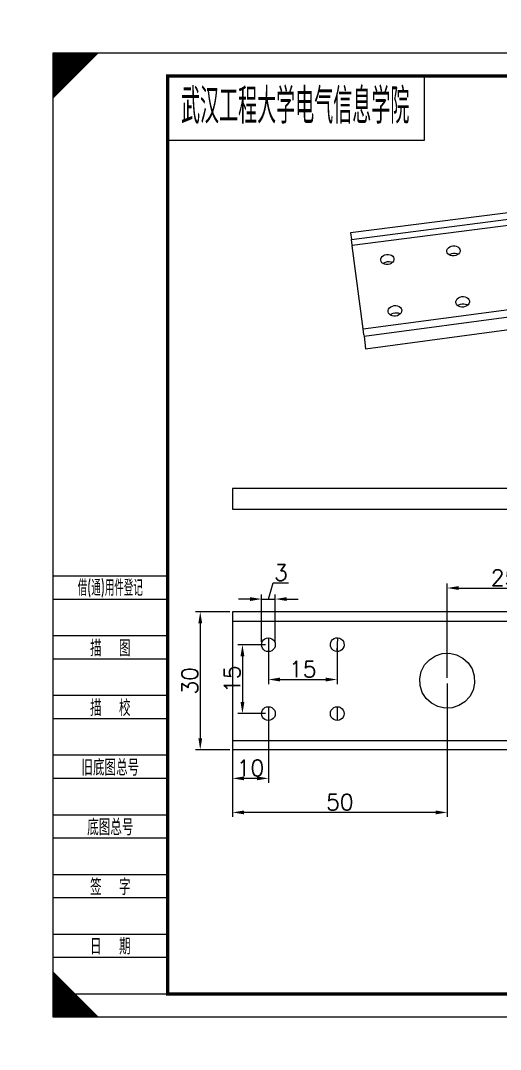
# Model space of a CAD drawing. Extents: x 540 to 851, y 596 to 820.
# Drawn here: x 540.2 to 644.8, y 595.6 to 819.8 of the extents above; entities that cross this region are included whole.
import ezdxf
from ezdxf.enums import TextEntityAlignment as Align

# ---------------------------------------------------------------- set-up
doc = ezdxf.new("R2010")
doc.units = 0
doc.header["$LTSCALE"] = 2
doc.layers.get('0').update_dxf_attribs({"linetype": 'CONTINUOUS', "lineweight": 18})
doc.layers.get('DEFPOINTS').update_dxf_attribs({"linetype": 'CONTINUOUS', "lineweight": 18})
for name, color, linetype, lineweight in [('00', 7, 'CONTINUOUS', 18), ('1', 6, 'CONTINUOUS', 18), ('BORDER', 7, 'CONTINUOUS', 18), ('DIM', 1, 'CONTINUOUS', 18), ('TEXT', 7, 'CONTINUOUS', 18)]:
    doc.layers.add(name, color=color, linetype=linetype, lineweight=lineweight)
doc.styles.get("Standard").update_dxf_attribs({"font": 'txt.shx', "bigfont": 'hzcf.shx'})
doc.styles.add('STANDARD 0.75', font='gbenor.shx', dxfattribs={"bigfont": 'gbcbig.shx'})
doc.styles.add('YKYHZ', font='gbenor.shx', dxfattribs={"bigfont": 'gbcbig.shx'})
doc.dimstyles.get("Standard").update_dxf_attribs({"dimtxt": 3.5, "dimasz": 2.5, "dimexe": 1, "dimexo": 0.625, "dimgap": 0.5, "dimtad": 1, "dimzin": 12, "dimdsep": 46, "dimtxsty": 'Standard', "dimcen": -0.09, "dimclrd": 256, "dimclre": 256, "dimclrt": 7, "dimazin": 3, "dimtfac": 1, "dimtmove": 1, "dimatfit": 3, "dimfxl": 1, "dimtolj": 1, "dimtzin": 0, "dimlwd": -1, "dimlwe": -1, "dimarcsym": 0})

# ---------------------------------------------------------------- blocks, each defined once
blk = doc.blocks.new('*U0')
at = {"layer": '00', "color": 7, "linetype": 'Continuous', "ltscale": 5}
for p, q in [((81, 205), (25, 205)), ((25, 205), (25, 191)), ((81, 191), (81, 205)), ((25, 191), (81, 191))]:
    blk.add_line(p, q, dxfattribs=at)
at = {"layer": '1', "color": 5, "linetype": 'Continuous', "ltscale": 5}
for p, q in [((25, 96), (0, 96)), ((0, 91), (25, 91)), ((25, 83), (0, 83)), ((25, 83), (0, 83)), ((0, 78), (25, 78)), ((25, 70), (0, 70)), ((0, 65), (25, 65)), ((25, 57), (0, 57)), ((0, 52), (25, 52)), ((25, 44), (0, 44)), ((0, 39), (25, 39)), ((25, 31), (0, 31)), ((0, 26), (25, 26)), ((25, 18), (0, 18)), ((0, 13), (25, 13)), ((25, 5), (0, 5)), ((25, 5), (0, 5)), ((25, 5), (0, 5)), ((25, 5), (0, 5)), ((25, 5), (0, 5))]:
    blk.add_line(p, q, dxfattribs=at)
at = {"layer": 'BORDER', "color": 1, "linetype": 'Continuous', "ltscale": 5}
for points in [[(0, 210, 0, 14.14, 0), (5, 205, 14.14, 14.14, 0)], [(0, 0, 0, 14.14, 0), (5, 5, 14.14, 14.14, 0)]]:
    blk.add_lwpolyline(points, format="xyseb", dxfattribs=at)
blk.add_lwpolyline([(0, 0), (297, 0), (297, 210), (0, 210)], close=True, dxfattribs=at)
at = {"layer": 'BORDER', "color": 1, "linetype": 'Continuous', "ltscale": 5, "const_width": 0.7}
blk.add_lwpolyline([(25, 5), (292, 5), (292, 205), (25, 205)], close=True, dxfattribs=at)
at = {"layer": 'TEXT', "color": 7, "linetype": 'Continuous', "ltscale": 5, "style": 'YKYHZ', "width": 0.790251}
blk.add_text('借(通)用件登记', height=3.5, dxfattribs=at).set_placement((12.5, 93.5), align=Align.MIDDLE)
at = {"layer": 'TEXT', "color": 7, "linetype": 'Continuous', "ltscale": 5, "style": 'YKYHZ'}
for s, p in [('描  图', (12.5, 80.5)), ('描  校', (12.5, 67.5)), ('旧底图总号', (12.5, 54.5)), ('底图总号', (12.5, 41.5)), ('签  字', (12.5, 28.5)), ('日  期', (12.5, 15.5))]:
    blk.add_text(s, height=3.5, dxfattribs=at).set_placement(p, align=Align.MIDDLE)
blk = doc.blocks.new('*D18')
at = {"layer": 'DEFPOINTS', "color": 0, "ltscale": 5, "transparency": 16777216}
for p in [(658.2, 696.15), (633.2, 675.96), (658.2, 675.96)]:
    blk.add_point(p, dxfattribs=at)
at = {"layer": 'DIM', "ltscale": 5, "transparency": 16777216}
for p, q in [((633.2, 676.59), (633.2, 697.15)), ((658.2, 676.59), (658.2, 697.15)), ((635.7, 696.15), (655.7, 696.15))]:
    blk.add_line(p, q, dxfattribs=at)
for points in [[(635.7, 696.57), (635.7, 695.74), (633.2, 696.15)], [(655.7, 696.57), (655.7, 695.74), (658.2, 696.15)]]:
    blk.add_solid(points, dxfattribs=at)
at = {"layer": 'DIM', "color": 7, "ltscale": 5, "transparency": 16777216, "insert": (645.7, 698.4), "char_height": 3.5, "attachment_point": 5}
blk.add_mtext('\\A1;25', dxfattribs=at)
blk = doc.blocks.new('*D31')
at = {"layer": 'DEFPOINTS', "color": 0, "ltscale": 5, "transparency": 16777216}
for p in [(595.73, 693.75), (592.73, 683.8), (595.73, 683.8)]:
    blk.add_point(p, dxfattribs=at)
at = {"layer": 'DIM', "ltscale": 5, "transparency": 16777216}
for p, q in [((594.23, 693.75), (595.28, 697.25)), ((595.28, 697.25), (598.61, 697.25)), ((590.23, 693.75), (587.73, 693.75)), ((592.73, 684.43), (592.73, 694.75)), ((592.73, 693.75), (595.73, 693.75)), ((592.73, 693.75), (595.73, 693.75)), ((595.73, 684.43), (595.73, 694.75)), ((598.23, 693.75), (600.73, 693.75))]:
    blk.add_line(p, q, dxfattribs=at)
for points in [[(590.23, 694.16), (590.23, 693.33), (592.73, 693.75)], [(598.23, 694.16), (598.23, 693.33), (595.73, 693.75)]]:
    blk.add_solid(points, dxfattribs=at)
at = {"layer": 'DIM', "color": 7, "ltscale": 5, "transparency": 16777216, "insert": (596.95, 699.5), "char_height": 3.5, "attachment_point": 5}
blk.add_mtext('\\A1;3', dxfattribs=at)
blk = doc.blocks.new('*D32')
at = {"layer": 'DEFPOINTS', "color": 0, "ltscale": 5, "transparency": 16777216}
for p in [(594.23, 683.8), (609.23, 683.8), (609.23, 676.22)]:
    blk.add_point(p, dxfattribs=at)
at = {"layer": 'DIM', "ltscale": 5, "transparency": 16777216}
for p, q in [((594.23, 683.18), (594.23, 675.22)), ((609.23, 683.18), (609.23, 675.22)), ((596.73, 676.22), (606.73, 676.22))]:
    blk.add_line(p, q, dxfattribs=at)
for points in [[(596.73, 676.63), (596.73, 675.8), (594.23, 676.22)], [(606.73, 676.63), (606.73, 675.8), (609.23, 676.22)]]:
    blk.add_solid(points, dxfattribs=at)
at = {"layer": 'DIM', "color": 7, "ltscale": 5, "transparency": 16777216, "insert": (601.73, 678.47), "char_height": 3.5, "attachment_point": 5}
blk.add_mtext('\\A1;15', dxfattribs=at)
blk = doc.blocks.new('*D33')
at = {"layer": 'DEFPOINTS', "color": 0, "ltscale": 5, "transparency": 16777216}
for p in [(594.23, 683.8), (588.56, 668.8), (594.23, 668.8)]:
    blk.add_point(p, dxfattribs=at)
at = {"layer": 'DIM', "ltscale": 5, "transparency": 16777216}
for p, q in [((593.6, 683.8), (587.56, 683.8)), ((588.56, 681.3), (588.56, 671.3)), ((593.6, 668.8), (587.56, 668.8))]:
    blk.add_line(p, q, dxfattribs=at)
for points in [[(588.15, 681.3), (588.98, 681.3), (588.56, 683.8)], [(588.15, 671.3), (588.98, 671.3), (588.56, 668.8)]]:
    blk.add_solid(points, dxfattribs=at)
at = {"layer": 'DIM', "color": 7, "ltscale": 5, "transparency": 16777216, "insert": (586.31, 676.3), "char_height": 3.5, "attachment_point": 5, "rotation": 90}
blk.add_mtext('\\A1;15', dxfattribs=at)
blk = doc.blocks.new('*D36')
at = {"layer": 'DEFPOINTS', "color": 0, "ltscale": 5, "transparency": 16777216}
for p in [(586.41, 668.8), (594.23, 668.8), (586.41, 654.69)]:
    blk.add_point(p, dxfattribs=at)
at = {"layer": 'DIM', "ltscale": 5, "transparency": 16777216}
for p, q in [((586.41, 668.18), (586.41, 653.69)), ((594.23, 668.18), (594.23, 653.69)), ((591.73, 654.69), (588.91, 654.69))]:
    blk.add_line(p, q, dxfattribs=at)
for points in [[(588.91, 655.11), (588.91, 654.27), (586.41, 654.69)], [(591.73, 655.11), (591.73, 654.27), (594.23, 654.69)]]:
    blk.add_solid(points, dxfattribs=at)
at = {"layer": 'DIM', "color": 7, "ltscale": 5, "transparency": 16777216, "insert": (590.32, 656.94), "char_height": 3.5, "attachment_point": 5}
blk.add_mtext('\\A1;10', dxfattribs=at)
blk = doc.blocks.new('*D37')
at = {"layer": 'DEFPOINTS', "color": 0, "ltscale": 5, "transparency": 16777216}
for p in [(586.41, 690.96), (579.36, 660.93), (586.41, 660.93)]:
    blk.add_point(p, dxfattribs=at)
at = {"layer": 'DIM', "ltscale": 5, "transparency": 16777216}
for p, q in [((585.78, 690.96), (578.36, 690.96)), ((579.36, 688.46), (579.36, 663.43)), ((585.78, 660.93), (578.36, 660.93))]:
    blk.add_line(p, q, dxfattribs=at)
for points in [[(578.95, 688.46), (579.78, 688.46), (579.36, 690.96)], [(578.95, 663.43), (579.78, 663.43), (579.36, 660.93)]]:
    blk.add_solid(points, dxfattribs=at)
at = {"layer": 'DIM', "color": 7, "ltscale": 5, "transparency": 16777216, "insert": (577.11, 675.95), "char_height": 3.5, "attachment_point": 5, "rotation": 90}
blk.add_mtext('\\A1;30', dxfattribs=at)
blk = doc.blocks.new('*D38')
at = {"layer": 'DEFPOINTS', "color": 0, "ltscale": 5, "transparency": 16777216}
for p in [(586.41, 676.3), (633.2, 675.96), (586.41, 647.27)]:
    blk.add_point(p, dxfattribs=at)
at = {"layer": 'DIM', "ltscale": 5, "transparency": 16777216}
for p, q in [((586.41, 675.68), (586.41, 646.27)), ((633.2, 675.34), (633.2, 646.27)), ((630.7, 647.27), (588.91, 647.27))]:
    blk.add_line(p, q, dxfattribs=at)
for points in [[(588.91, 647.68), (588.91, 646.85), (586.41, 647.27)], [(630.7, 647.68), (630.7, 646.85), (633.2, 647.27)]]:
    blk.add_solid(points, dxfattribs=at)
at = {"layer": 'DIM', "color": 7, "ltscale": 5, "transparency": 16777216, "insert": (609.81, 649.52), "char_height": 3.5, "attachment_point": 5}
blk.add_mtext('\\A1;50', dxfattribs=at)

msp = doc.modelspace()

# ---------------------------------------------------------------- linework, layer by layer
for p, q in [((794.317, 796.796), (612.143, 773.536)), ((612.331, 772.103), (795.054, 795.51)), ((612.487, 770.839), (794.573, 794.232)), ((614.884, 752.589), (803.89, 777.884)), ((615.09, 751.017), (805.864, 776.636)), ((612.143, 773.536), (612.331, 772.103)), ((615.432, 748.232), (804.653, 773.797)), ((612.487, 770.839), (612.331, 772.103)), ((612.487, 770.839), (612.493, 770.703)), ((614.884, 752.589), (612.493, 770.703)), ((619.628, 768.739), (619.997, 768.824)), ((619.997, 768.824), (620.376, 768.835)), ((620.376, 768.835), (620.741, 768.772)), ((633.134, 769.478), (633.155, 769.765)), ((633.212, 769.2), (633.134, 769.478)), ((633.155, 769.765), (633.272, 770.041)), ((633.384, 768.948), (633.212, 769.2)), ((633.272, 770.041), (633.478, 770.286)), ((633.637, 768.741), (633.384, 768.948)), ((633.478, 770.286), (633.759, 770.485)), ((633.637, 768.741), (633.857, 768.919)), ((633.759, 770.485), (634.096, 770.624)), ((633.857, 768.919), (634.192, 769.057)), ((634.096, 770.624), (634.465, 770.693)), ((634.192, 769.057), (634.559, 769.127)), ((634.465, 770.693), (634.842, 770.689)), ((634.559, 769.127), (634.935, 769.122)), ((634.842, 770.689), (635.201, 770.61)), ((634.935, 769.122), (635.292, 769.043)), ((635.201, 770.61), (635.518, 770.463)), ((635.292, 769.043), (635.608, 768.897)), ((635.628, 768.88), (635.403, 768.719)), ((635.518, 770.463), (635.772, 770.258)), ((635.608, 768.897), (635.628, 768.88)), ((635.684, 768.919), (635.628, 768.88)), ((635.889, 769.166), (635.684, 768.919)), ((635.772, 770.258), (635.944, 770.007)), ((636.005, 769.442), (635.889, 769.166)), ((635.944, 770.007), (636.024, 769.729)), ((636.024, 769.729), (636.005, 769.442)), ((618.708, 767.546), (618.717, 767.835)), ((618.799, 767.269), (618.708, 767.546)), ((618.717, 767.835), (618.824, 768.117)), ((618.981, 767.024), (618.799, 767.269)), ((618.824, 768.117), (619.021, 768.373)), ((619.227, 766.84), (618.981, 767.024)), ((619.021, 768.373), (619.296, 768.585)), ((619.227, 766.84), (619.459, 767.02)), ((619.245, 766.827), (619.227, 766.84)), ((619.571, 766.691), (619.245, 766.827)), ((619.296, 768.585), (619.628, 768.739)), ((619.459, 767.02), (619.79, 767.174)), ((619.937, 766.627), (619.571, 766.691)), ((619.79, 767.174), (620.157, 767.259)), ((620.318, 766.639), (619.937, 766.627)), ((620.157, 767.259), (620.535, 767.27)), ((620.688, 766.725), (620.318, 766.639)), ((620.535, 767.27), (620.898, 767.207)), ((621.022, 766.88), (620.688, 766.725)), ((620.741, 768.772), (621.066, 768.638)), ((620.898, 767.207), (621.221, 767.073)), ((621.246, 767.054), (621.022, 766.88)), ((621.066, 768.638), (621.329, 768.442)), ((621.221, 767.073), (621.246, 767.054)), ((621.297, 767.093), (621.246, 767.054)), ((621.493, 767.35), (621.297, 767.093)), ((621.329, 768.442), (621.513, 768.198)), ((621.598, 767.633), (621.493, 767.35)), ((621.513, 768.198), (621.605, 767.922)), ((621.605, 767.922), (621.598, 767.633)), ((633.955, 768.593), (633.637, 768.741)), ((634.315, 768.514), (633.955, 768.593)), ((634.694, 768.509), (634.315, 768.514)), ((635.065, 768.579), (634.694, 768.509)), ((635.403, 768.719), (635.065, 768.579)), ((621.258, 757.59), (621.636, 757.68)), ((621.636, 757.68), (622.024, 757.692)), ((622.024, 757.692), (622.398, 757.625)), ((622.398, 757.625), (622.732, 757.484)), ((635.104, 758.605), (635.203, 758.898)), ((635.106, 758.303), (635.104, 758.605)), ((635.208, 758.015), (635.106, 758.303)), ((635.203, 758.898), (635.395, 759.164)), ((635.404, 757.759), (635.208, 758.015)), ((635.395, 759.164), (635.667, 759.385)), ((635.543, 757.656), (635.404, 757.759)), ((635.543, 757.656), (635.758, 757.831)), ((635.681, 757.554), (635.543, 757.656)), ((635.667, 759.385), (636.001, 759.545)), ((635.758, 757.831), (636.09, 757.991)), ((636.001, 759.545), (636.374, 759.634)), ((636.09, 757.991), (636.461, 758.08)), ((636.374, 759.634), (636.76, 759.646)), ((636.461, 758.08), (636.846, 758.092)), ((636.76, 759.646), (637.135, 759.58)), ((636.846, 758.092), (637.219, 758.025)), ((637.135, 759.58), (637.471, 759.44)), ((637.493, 757.609), (637.158, 757.448)), ((637.219, 758.025), (637.554, 757.886)), ((637.471, 759.44), (637.748, 759.236)), ((637.699, 757.778), (637.493, 757.609)), ((637.554, 757.886), (637.699, 757.778)), ((637.765, 757.832), (637.699, 757.778)), ((637.748, 759.236), (637.944, 758.982)), ((637.955, 758.099), (637.765, 757.832)), ((637.944, 758.982), (638.048, 758.694)), ((638.052, 758.393), (637.955, 758.099)), ((638.048, 758.694), (638.052, 758.393)), ((620.32, 756.337), (620.327, 756.641)), ((620.413, 756.047), (620.32, 756.337)), ((620.327, 756.641), (620.436, 756.937)), ((620.601, 755.789), (620.413, 756.047)), ((620.436, 756.937), (620.637, 757.206)), ((620.799, 755.655), (620.601, 755.789)), ((620.637, 757.206), (620.918, 757.428)), ((620.799, 755.655), (621.078, 755.877)), ((620.872, 755.582), (620.799, 755.655)), ((621.207, 755.439), (620.872, 755.582)), ((620.918, 757.428), (621.258, 757.59)), ((621.078, 755.877), (621.417, 756.038)), ((621.582, 755.372), (621.207, 755.439)), ((621.417, 756.038), (621.792, 756.128)), ((621.973, 755.384), (621.582, 755.372)), ((621.792, 756.128), (622.179, 756.14)), ((622.352, 755.474), (621.973, 755.384)), ((622.179, 756.14), (622.551, 756.073)), ((622.694, 755.637), (622.352, 755.474)), ((622.551, 756.073), (622.883, 755.932)), ((622.974, 755.861), (622.694, 755.637)), ((622.732, 757.484), (623.003, 757.278)), ((622.883, 755.932), (622.974, 755.861)), ((623.174, 756.131), (622.974, 755.861)), ((623.003, 757.278), (623.192, 757.022)), ((623.281, 756.428), (623.174, 756.131)), ((623.192, 757.022), (623.287, 756.732)), ((623.287, 756.732), (623.281, 756.428)), ((636.018, 757.413), (635.681, 757.554)), ((636.395, 757.346), (636.018, 757.413)), ((636.783, 757.358), (636.395, 757.346)), ((637.158, 757.448), (636.783, 757.358)), ((615.037, 751.344), (614.884, 752.589)), ((615.037, 751.344), (615.09, 751.017)), ((615.09, 751.017), (615.432, 748.232)), ((786.408, 717.863), (586.408, 717.863)), ((586.408, 717.863), (586.408, 713.363)), ((586.408, 713.363), (786.408, 713.363)), ((786.408, 690.961), (586.408, 690.961)), ((586.408, 690.961), (586.408, 688.961)), ((586.408, 688.961), (786.408, 688.961)), ((586.408, 688.961), (586.408, 662.961)), ((592.73, 683.804), (592.781, 684.193)), ((592.781, 683.416), (592.73, 683.804)), ((592.781, 684.193), (592.931, 684.554)), ((592.931, 684.554), (593.169, 684.865)), ((593.169, 684.865), (593.48, 685.103)), ((593.48, 685.103), (593.841, 685.253)), ((593.841, 685.253), (594.23, 685.304)), ((594.23, 685.304), (594.618, 685.253)), ((594.618, 685.253), (594.98, 685.103)), ((594.98, 685.103), (595.29, 684.865)), ((595.29, 684.865), (595.529, 684.554)), ((595.529, 684.554), (595.679, 684.193)), ((595.679, 684.193), (595.73, 683.804)), ((595.73, 683.804), (595.679, 683.416)), ((607.732, 683.888), (607.805, 684.273)), ((607.761, 683.498), (607.732, 683.888)), ((607.805, 684.273), (607.975, 684.626)), ((607.975, 684.626), (608.23, 684.923)), ((608.23, 684.923), (608.553, 685.143)), ((608.553, 685.143), (608.923, 685.273)), ((608.923, 685.273), (609.313, 685.302)), ((609.313, 685.302), (609.698, 685.229)), ((609.698, 685.229), (610.051, 685.06)), ((610.051, 685.06), (610.348, 684.804)), ((610.348, 684.804), (610.569, 684.481)), ((610.569, 684.481), (610.698, 684.111)), ((610.727, 683.721), (610.655, 683.336)), ((610.698, 684.111), (610.727, 683.721)), ((592.931, 683.054), (592.781, 683.416)), ((593.169, 682.744), (592.931, 683.054)), ((593.48, 682.505), (593.169, 682.744)), ((593.841, 682.356), (593.48, 682.505)), ((594.23, 682.304), (593.841, 682.356)), ((594.618, 682.356), (594.23, 682.304)), ((594.98, 682.505), (594.618, 682.356)), ((595.29, 682.744), (594.98, 682.505)), ((595.529, 683.054), (595.29, 682.744)), ((595.679, 683.416), (595.529, 683.054)), ((607.891, 683.128), (607.761, 683.498)), ((608.111, 682.805), (607.891, 683.128)), ((608.408, 682.549), (608.111, 682.805)), ((608.761, 682.379), (608.408, 682.549)), ((609.146, 682.307), (608.761, 682.379)), ((609.536, 682.336), (609.146, 682.307)), ((609.906, 682.465), (609.536, 682.336)), ((610.229, 682.686), (609.906, 682.465)), ((610.485, 682.983), (610.229, 682.686)), ((610.655, 683.336), (610.485, 682.983)), ((629.331, 680.543), (630.649, 681.389)), ((630.649, 681.389), (632.141, 681.866)), ((632.141, 681.866), (633.706, 681.94)), ((633.706, 681.94), (635.236, 681.606)), ((635.236, 681.606), (636.628, 680.888)), ((627.558, 677.993), (628.277, 679.385)), ((628.277, 679.385), (629.331, 680.543)), ((636.628, 680.888), (637.786, 679.833)), ((637.786, 679.833), (638.633, 678.515)), ((627.225, 676.462), (627.558, 677.993)), ((638.633, 678.515), (639.109, 677.023)), ((639.109, 677.023), (639.183, 675.459)), ((627.299, 674.898), (627.225, 676.462)), ((627.775, 673.406), (627.299, 674.898)), ((639.183, 675.459), (638.849, 673.928)), ((628.621, 672.088), (627.775, 673.406)), ((638.131, 672.536), (637.077, 671.378)), ((638.849, 673.928), (638.131, 672.536)), ((593.48, 670.103), (593.841, 670.253)), ((593.841, 670.253), (594.23, 670.304)), ((594.23, 670.304), (594.618, 670.253)), ((594.618, 670.253), (594.98, 670.103)), ((608.48, 670.103), (608.841, 670.253)), ((608.841, 670.253), (609.23, 670.304)), ((609.23, 670.304), (609.618, 670.253)), ((609.618, 670.253), (609.98, 670.103)), ((629.78, 671.033), (628.621, 672.088)), ((631.172, 670.315), (629.78, 671.033)), ((632.702, 669.982), (631.172, 670.315)), ((635.759, 670.532), (634.267, 670.055)), ((637.077, 671.378), (635.759, 670.532)), ((592.73, 668.804), (592.781, 669.193)), ((592.781, 668.416), (592.73, 668.804)), ((592.781, 669.193), (592.931, 669.554)), ((592.931, 668.054), (592.781, 668.416)), ((592.931, 669.554), (593.169, 669.865)), ((593.169, 667.744), (592.931, 668.054)), ((593.169, 669.865), (593.48, 670.103)), ((594.98, 670.103), (595.29, 669.865)), ((595.29, 669.865), (595.529, 669.554)), ((595.529, 668.054), (595.29, 667.744)), ((595.529, 669.554), (595.679, 669.193)), ((595.679, 668.416), (595.529, 668.054)), ((595.679, 669.193), (595.73, 668.804)), ((595.73, 668.804), (595.679, 668.416)), ((607.73, 668.804), (607.781, 669.193)), ((607.781, 668.416), (607.73, 668.804)), ((607.781, 669.193), (607.931, 669.554)), ((607.931, 668.054), (607.781, 668.416)), ((607.931, 669.554), (608.169, 669.865)), ((608.169, 667.744), (607.931, 668.054)), ((608.169, 669.865), (608.48, 670.103)), ((609.98, 670.103), (610.29, 669.865)), ((610.29, 669.865), (610.529, 669.554)), ((610.529, 668.054), (610.29, 667.744)), ((610.529, 669.554), (610.679, 669.193)), ((610.679, 668.416), (610.529, 668.054)), ((610.679, 669.193), (610.73, 668.804)), ((610.73, 668.804), (610.679, 668.416)), ((634.267, 670.055), (632.702, 669.982)), ((593.48, 667.505), (593.169, 667.744)), ((593.841, 667.356), (593.48, 667.505)), ((594.23, 667.304), (593.841, 667.356)), ((594.618, 667.356), (594.23, 667.304)), ((594.98, 667.505), (594.618, 667.356)), ((595.29, 667.744), (594.98, 667.505)), ((608.48, 667.505), (608.169, 667.744)), ((608.841, 667.356), (608.48, 667.505)), ((609.23, 667.304), (608.841, 667.356)), ((609.618, 667.356), (609.23, 667.304)), ((609.98, 667.505), (609.618, 667.356)), ((610.29, 667.744), (609.98, 667.505)), ((586.408, 662.961), (786.408, 662.961)), ((586.408, 662.961), (586.408, 660.961)), ((586.408, 660.961), (786.408, 660.961))]:
    msp.add_line(p, q)
at = {"layer": 'DIM', "ltscale": 5}
for p, q in [((594.23, 685.304), (594.23, 682.304)), ((609.313, 685.302), (609.146, 682.307)), ((594.23, 670.304), (594.23, 667.304)), ((609.23, 670.304), (609.23, 667.304))]:
    msp.add_line(p, q, dxfattribs=at)

# ---------------------------------------------------------------- block references
at = {"layer": 'BORDER', "linetype": 'Continuous', "ltscale": 5}
msp.add_blockref('*U0', (547.249, 602.704), dxfattribs=at)

# ---------------------------------------------------------------- texts
at = {"style": 'STANDARD 0.75', "width": 0.75}
msp.add_text('武汉工程大学电气信息学院', height=7.68474, dxfattribs=at).set_placement((575.167, 797.31))

# ---------------------------------------------------------------- dimensions: what is measured, and where the dimension line sits
at = {"layer": 'DIM', "ltscale": 5}
for base, p1, p2, picture, middle in [((595.73, 693.747), (592.73, 683.804), (595.73, 683.804), '*D31', (595.78, 699.497)), ((658.204, 696.154), (633.204, 675.961), (658.204, 675.961), '*D18', (645.704, 698.404)), ((609.23, 676.216), (594.23, 683.804), (609.23, 683.804), '*D32', (601.73, 678.466))]:
    dim = msp.add_linear_dim(base=base, p1=p1, p2=p2, dimstyle='Standard', dxfattribs=at)
    dim.commit()
    dim.dimension.update_dxf_attribs({"geometry": picture, "text_midpoint": middle})
dim = msp.add_linear_dim(base=(579.364, 660.934), p1=(586.408, 690.961), p2=(586.408, 660.934), angle=90, text='30', dimstyle='Standard', dxfattribs=at)
dim.commit()
dim.dimension.update_dxf_attribs({"geometry": '*D37', "text_midpoint": (577.114, 675.947)})
dim = msp.add_linear_dim(base=(588.562, 668.804), p1=(594.23, 683.804), p2=(594.23, 668.804), angle=90, dimstyle='Standard', dxfattribs=at)
dim.commit()
dim.dimension.update_dxf_attribs({"geometry": '*D33', "text_midpoint": (586.312, 676.304)})
for base, p1, p2, text, picture, middle in [((586.408, 647.267), (633.204, 675.961), (586.408, 676.304), '50', '*D38', (609.806, 649.517)), ((586.408, 654.689), (594.23, 668.804), (586.408, 668.804), '10', '*D36', (590.319, 656.939))]:
    dim = msp.add_linear_dim(base=base, p1=p1, p2=p2, text=text, dimstyle='Standard', dxfattribs=at)
    dim.commit()
    dim.dimension.update_dxf_attribs({"geometry": picture, "text_midpoint": middle})

doc.saveas('drawing.dxf')
